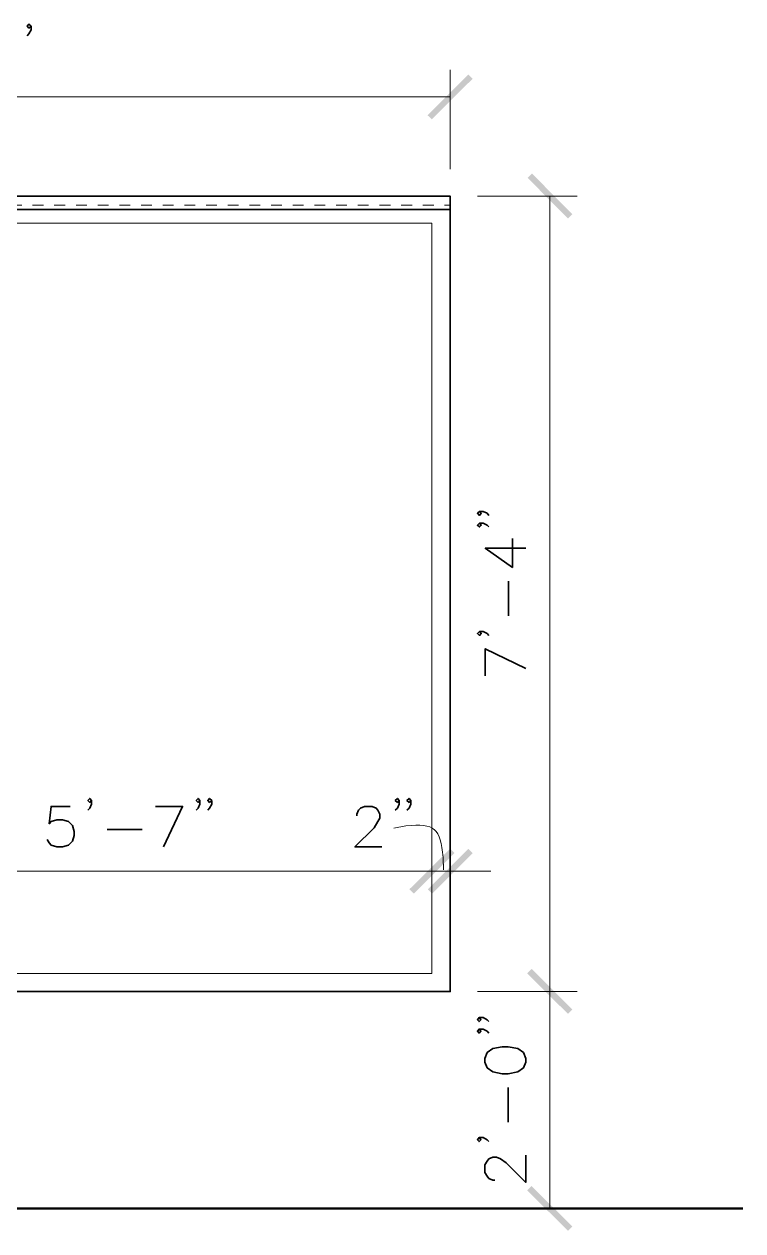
# Model space of a CAD drawing. Header units: inches. Extents: x 5 to 516, y -193 to 129.
# Drawn here: x 275.15 to 281.78, y -60.42 to -49.3 of the extents above; entities that cross this region are included whole.
import ezdxf

# ---------------------------------------------------------------- set-up
doc = ezdxf.new("R2010")
doc.units = ezdxf.units.IN
doc.header["$MEASUREMENT"] = 0
doc.linetypes.add('PDF_IMPORT', pattern=[1, 0.8, -0.2])
doc.layers.add('PDF3_Geometry', color=7, linetype='Continuous')
doc.layers.add('PDF3_Solid Fills', color=7, linetype='Continuous')

msp = doc.modelspace()

# ---------------------------------------------------------------- hatches: boundary and pattern name
at = {"layer": 'PDF3_Solid Fills', "transparency": 33554559}
for points in [[(278.8707507, -50.1356367), (278.9107481, -50.1723011), (279.2873907, -49.7989936), (279.2473932, -49.7589942)], [(280.167334, -51.0889109), (280.2073314, -51.0489134), (279.8340221, -50.6722725), (279.7940246, -50.7122683)], [(279.0807372, -56.8985343), (278.7040947, -57.2718437), (278.7440921, -57.3118411), (279.1207347, -56.9385369)], [(279.2873906, -56.9385318), (279.2473932, -56.8985343), (278.8740837, -57.2718453), (278.9140812, -57.3118411)], [(279.7906915, -58.0484647), (280.1673339, -58.4217757), (280.2073314, -58.3817782), (279.830689, -58.0084688)]]:
    msp.add_hatch(color=256, dxfattribs=at).paths.add_polyline_path(points)

# ---------------------------------------------------------------- linework, layer by layer
at = {"layer": 'PDF3_Geometry', "lineweight": 35}
for points in [[(275.214318, -49.3156888), (275.1943193, -49.3323544), (275.1776537, -49.3156888), (275.1943193, -49.2956901), (275.214318, -49.3156888), (275.214318, -49.34902), (275.1943193, -49.3856843), (275.1776537, -49.4023499)], [(273.3277728, -60.214994), (273.3277728, -58.2151223), (279.0807371, -58.2151223), (279.0807371, -50.8822591), (269.8279972, -50.8822591), (269.8279972, -60.214994)], [(269.8279972, -51.0055829), (279.0807371, -51.0055829)], [(279.3507198, -53.7887364), (279.3673854, -53.805402), (279.3507198, -53.8254007), (279.3307211, -53.805402), (279.3507198, -53.7887364), (279.384051, -53.7887364), (279.4207154, -53.805402), (279.437381, -53.8254007)], [(279.3507198, -53.8953987), (279.3673854, -53.9153974), (279.3507198, -53.932063), (279.3307211, -53.9153974), (279.3507198, -53.8953987), (279.384051, -53.8953987), (279.4207154, -53.9153974), (279.437381, -53.932063)], [(279.7773595, -54.1287143), (279.4040501, -54.1287143), (279.6540341, -54.3053697), (279.6540341, -54.0387201)], [(279.6173696, -54.7520061), (279.6173696, -54.4320266)], [(279.3507198, -54.8953346), (279.3673854, -54.9153333), (279.3507198, -54.9319989), (279.3307211, -54.9153333), (279.3507198, -54.8953346), (279.384051, -54.8953346), (279.4207154, -54.9153333), (279.437381, -54.9319989)], [(279.7773596, -55.2353125), (279.4040502, -55.055324), (279.4040502, -55.305308)], [(275.5742955, -56.5085599), (275.3976402, -56.5085599), (275.3809746, -56.6685496), (275.3976402, -56.6485509), (275.4509701, -56.6318853), (275.5043, -56.6318853), (275.5576299, -56.6485509), (275.5942943, -56.6852152), (275.6109599, -56.7385451), (275.6109599, -56.7752094), (275.5942943, -56.8285393), (275.5576299, -56.8652037), (275.5043, -56.8818693), (275.4509701, -56.8818693), (275.3976402, -56.8652037), (275.3809746, -56.8452049), (275.3609759, -56.8118737)], [(275.7709501, -56.4552321), (275.7542845, -56.4718977), (275.7376189, -56.4552321), (275.7542845, -56.4352334), (275.7709501, -56.4552321), (275.7709501, -56.4885633), (275.7542845, -56.5252276), (275.7376189, -56.5418932)], [(276.434241, -56.8818744), (276.6108964, -56.508565), (276.3609124, -56.508565)], [(276.770886, -56.4552321), (276.7542204, -56.4718977), (276.7375548, -56.4552321), (276.7542204, -56.4352334), (276.770886, -56.4552321), (276.770886, -56.4885633), (276.7542204, -56.5252276), (276.7375548, -56.5418932)], [(276.8808778, -56.4552321), (276.8608791, -56.4718977), (276.8442135, -56.4552321), (276.8608791, -56.4352334), (276.8808778, -56.4552321), (276.8808778, -56.4885633), (276.8608791, -56.5252276), (276.8442135, -56.5418932)], [(278.2174587, -56.5952242), (278.2174587, -56.5785586), (278.2341243, -56.5418943), (278.254123, -56.5252287), (278.2907873, -56.5085631), (278.3607828, -56.5085631), (278.3974471, -56.5252287), (278.4141127, -56.5418943), (278.4307783, -56.5785586), (278.4307783, -56.6152229), (278.4141127, -56.6485541), (278.3774484, -56.7052172), (278.2007931, -56.8818725), (278.450777, -56.8818725)], [(278.6107677, -56.4552321), (278.5941021, -56.4718977), (278.5741034, -56.4552321), (278.5941021, -56.4352334), (278.6107677, -56.4552321), (278.6107677, -56.4885633), (278.5941021, -56.5252276), (278.5741034, -56.5418932)], [(278.7174275, -56.4552321), (278.7007619, -56.4718977), (278.6807631, -56.4552321), (278.7007619, -56.4352334), (278.7174275, -56.4552321), (278.7174275, -56.4885633), (278.7007619, -56.5252276), (278.6807631, -56.5418932)], [(275.9142735, -56.7218776), (276.2375861, -56.7218776)], [(279.3473869, -58.4551039), (279.3640525, -58.4751026), (279.3473869, -58.4917682), (279.3307213, -58.4751026), (279.3473869, -58.4551039), (279.3840512, -58.4551039), (279.4207155, -58.4751026), (279.4373811, -58.4917682)], [(279.3473869, -58.5617662), (279.3640525, -58.5817649), (279.3473869, -58.5984305), (279.3307213, -58.5817649), (279.3473869, -58.5617662), (279.3840512, -58.5617662), (279.4207155, -58.5817649), (279.4373811, -58.5984305)], [(279.6140366, -59.4183736), (279.6140366, -59.0983941)], [(279.3473869, -59.5617021), (279.3640525, -59.5817008), (279.3473869, -59.5983664), (279.3307213, -59.5817008), (279.3473869, -59.5617021), (279.3840512, -59.5617021), (279.4207155, -59.5817008), (279.4373811, -59.5983664)], [(279.4907111, -59.9550077), (279.4740455, -59.9550077), (279.4373812, -59.9383421), (279.4207156, -59.9183434), (279.4007169, -59.8850122), (279.4007169, -59.8116836), (279.4207156, -59.7783524), (279.4373812, -59.7583537), (279.4740455, -59.7416881), (279.5073767, -59.7416881), (279.544041, -59.7583537), (279.5973709, -59.795018), (279.7773594, -59.9750065), (279.7773594, -59.7250225)]]:
    msp.add_lwpolyline(points, dxfattribs=at)
at = {"layer": 'PDF3_Geometry', "lineweight": 15}
for points in [[(279.0807371, -50.6322751), (279.0807371, -49.7156672)], [(269.8279972, -49.9656512), (279.0807371, -49.9656512)], [(279.3307211, -50.8822591), (280.2506621, -50.8822591)], [(280.000678, -50.8822591), (280.000678, -58.2151223), (280.000678, -60.214994)], [(278.5607696, -56.7085457), (278.6707625, -56.688547)], [(278.9107482, -57.7984823), (278.9107482, -56.8552095), (278.9107482, -58.0484663)], [(279.0807371, -57.9651383), (279.0807371, -56.8552095)], [(279.0140738, -56.9785284), (279.017407, -57.0918544)], [(278.5374388, -57.1051877), (278.9107482, -57.1051877), (273.3277728, -57.1051877), (273.7044153, -57.1051877)], [(278.9107482, -57.1051877), (279.0807373, -57.1051877)], [(279.0807371, -57.1051877), (279.4540465, -57.1051877)], [(279.3307211, -60.214994), (280.2506621, -60.214994)]]:
    msp.add_lwpolyline(points, dxfattribs=at)
at = {"layer": 'PDF3_Geometry', "linetype": 'PDF_IMPORT', "lineweight": 15, "ltscale": 0.125}
msp.add_lwpolyline([(269.8279972, -50.9655871), (279.0807372, -50.9655871)], dxfattribs=at)
at = {"layer": 'PDF3_Geometry', "lineweight": 15}
for points in [[(278.9107482, -58.0484663), (278.9107482, -51.132243), (273.3277728, -51.132243), (273.3277728, -58.0484663)], [(280.2506621, -58.2151223), (279.3307211, -58.2151223)]]:
    msp.add_lwpolyline(points, close=True, dxfattribs=at)
at = {"layer": 'PDF3_Geometry', "lineweight": 35}
msp.add_lwpolyline([(279.4007171, -58.8650779), (279.4207159, -58.9184078), (279.4740458, -58.9550721), (279.5607069, -58.9750708), (279.6140368, -58.9750708), (279.704031, -58.9550721), (279.7573609, -58.9184078), (279.7773597, -58.8650779), (279.7773597, -58.8317467), (279.7573609, -58.7784168), (279.704031, -58.7417525), (279.6140368, -58.7250869), (279.5607069, -58.7250869), (279.4740458, -58.7417525), (279.4207159, -58.7784168), (279.4007171, -58.8317467)], close=True, dxfattribs=at)
at = {"layer": 'PDF3_Geometry', "lineweight": 50}
msp.add_lwpolyline([(234.3802661, -60.214994), (281.780561, -60.214994)], dxfattribs=at)
at = {"layer": 'PDF3_Geometry', "lineweight": 15}
msp.add_open_spline([(278.6707625, -56.688547), (278.9418563, -56.6598266), (278.9872978, -56.7115455), (279.0140738, -56.9785284)], degree=3, dxfattribs=at)
at = {"layer": 'PDF3_Solid Fills', "lineweight": 60, "transparency": 33554559}
for points in [[(279.834022, -58.0084637), (279.7940246, -58.0484611), (280.2073314, -58.3817731)], [(279.7906915, -60.0483381), (280.2073315, -60.38165), (280.1673341, -60.4216475)], [(279.830689, -60.0083355), (279.7906916, -60.0483329), (280.2073316, -60.3816449)]]:
    msp.add_solid(points, dxfattribs=at)

doc.saveas('drawing.dxf')
